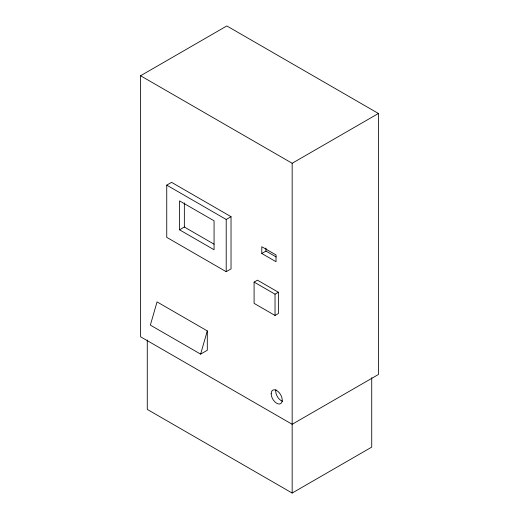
<?xml version="1.0" encoding="UTF-8"?>
<svg xmlns="http://www.w3.org/2000/svg" width="519" height="519" viewBox="0 0 519 519"><rect width="100%" height="100%" fill="white"/><g stroke="black" fill="none" stroke-linecap="round" stroke-linejoin="round"><path stroke-width="0.78" d="M200.606 354.12L207.302 330.914L157.056 301.902L150.354 325.108L200.606 354.12L207.302 350.254L207.302 330.914M140.571 75.755L226.835 25.95L378.429 113.473L378.429 374.491L292.165 424.295L140.571 336.779L140.571 75.755L292.165 163.271L378.429 113.473M166.742 185.134L171.568 182.351L231.033 216.676L231.033 268.9L226.206 271.69L166.742 237.358L166.742 185.134L226.206 219.466L231.033 216.676M179.529 229.813L214.068 249.749L214.068 220.815L179.529 200.872L179.529 229.813L184.349 227.024L214.055 244.177M261.79 253.493L276.024 261.712L276.024 254.939L261.79 246.72L261.79 253.493L265.975 251.073L276.147 256.944M254.089 282.089L257.437 280.156L278.379 292.249L278.379 313.521L275.025 315.455L254.089 303.368L254.089 282.089L275.025 294.182L278.379 292.249M147.273 340.003L147.273 409.4L292.165 493.05L371.727 447.112L371.727 377.722M292.165 163.271L292.165 493.05M275.025 294.182L275.025 315.455M265.975 248.063L265.975 251.073M226.206 219.466L226.206 271.69M184.349 202.91L184.349 227.024M282.66 401.291A7.817 4.515 60 0 1 275.887 389.561M271.178 393.72A7.817 4.515 60 0 0 279.469 404.035A7.817 4.515 60 0 0 279.469 392.98A7.817 4.515 60 0 0 271.178 393.72"/></g></svg>
